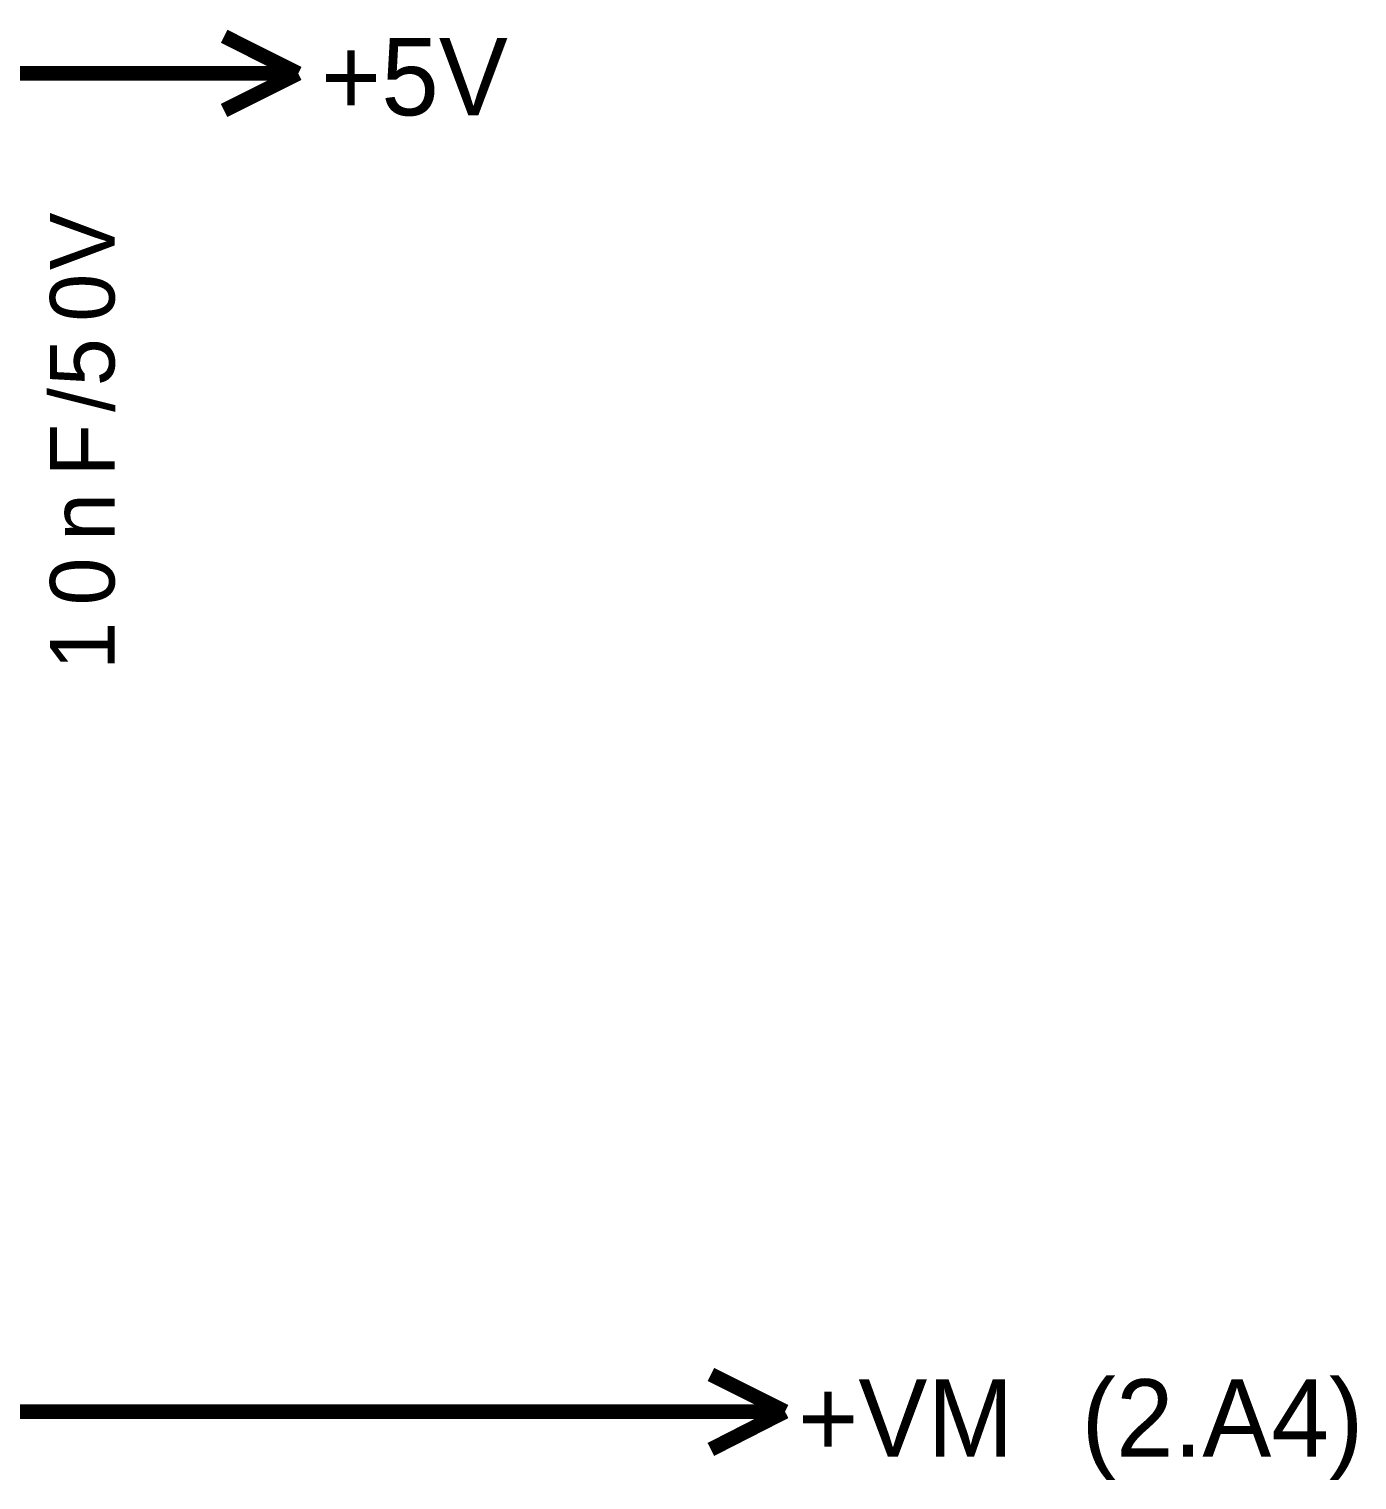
# Model space of a CAD drawing. Header units: millimetres. Extents: x 0 to 420, y 0 to 297.
# Drawn here: x 319.47 to 346.74, y 213.59 to 243.4 of the extents above; entities that cross this region are included whole.
import ezdxf

# ---------------------------------------------------------------- set-up
doc = ezdxf.new("R2010")
doc.units = ezdxf.units.MM
doc.layers.add('Sheet', color=255, linetype='Continuous')

msp = doc.modelspace()

# ---------------------------------------------------------------- linework, layer by layer
at = {"layer": 'Sheet', "const_width": 0.3}
for points in [[(324.997, 242.488), (323.474, 243.25)], [(314.95, 242.488), (322.448, 242.488)], [(322.448, 242.488), (324.997, 242.488)], [(324.997, 242.488), (323.474, 241.726)], [(334.994, 215), (333.471, 215.762)], [(177.527, 215), (200.02, 215), (274.98, 215), (284.976, 215), (332.445, 215)], [(332.445, 215), (334.994, 215)], [(334.994, 215), (333.471, 214.222)]]:
    msp.add_lwpolyline(points, dxfattribs=at)

# ---------------------------------------------------------------- texts
at = {"layer": 'Sheet'}
for s, p in [('+5V', (325.46, 241.627)), ('+VM', (335.259, 214.073)), ('(2.A4)', (341.084, 214.073))]:
    msp.add_text(s, height=1.5897, dxfattribs=at).set_placement(p)
for s, p in [('V', (321.223, 238.448)), ('0', (321.223, 237.388)), ('5', (321.223, 236.063)), ('/', (321.223, 235.533)), ('F', (321.223, 234.209)), ('n', (321.223, 232.884)), ('0', (321.223, 231.559)), ('1', (321.223, 230.235))]:
    msp.add_text(s, height=1.325, rotation=90, dxfattribs=at).set_placement(p)

doc.saveas('drawing.dxf')
